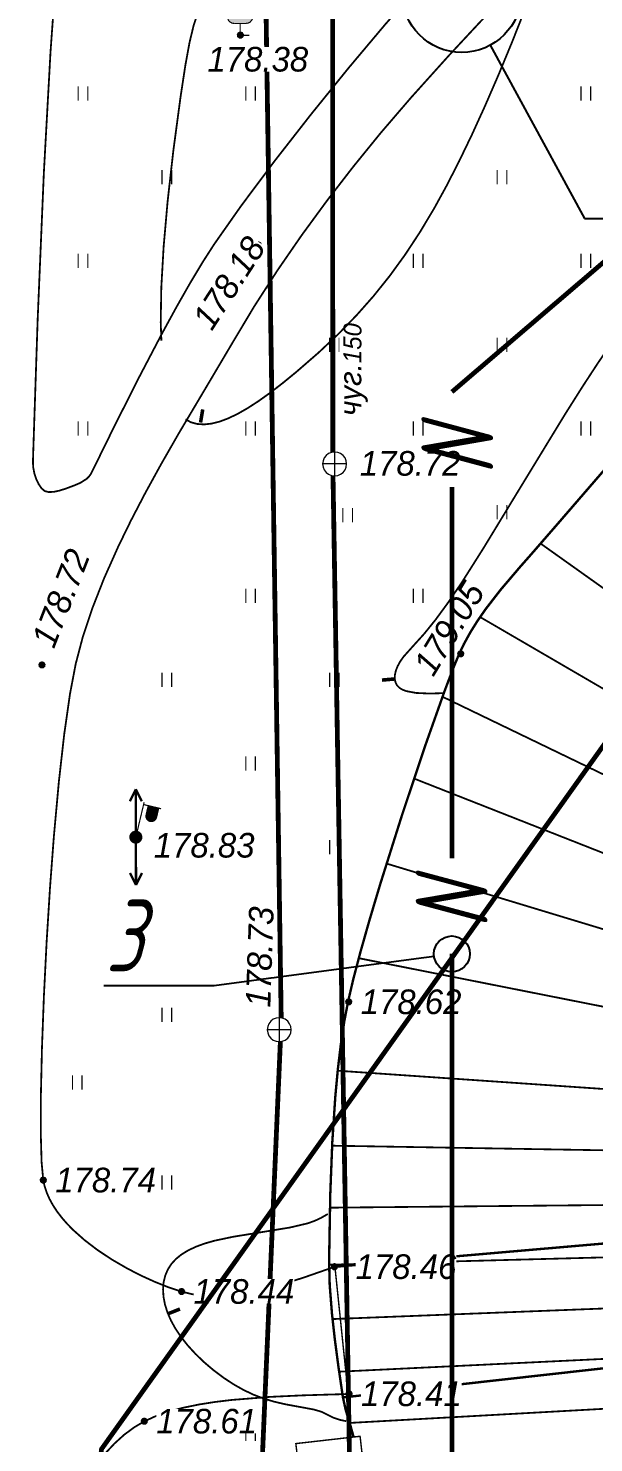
# Model space of a CAD drawing. Header units: millimetres. Extents: x 6735 to 13224, y -12144 to -9633.
# Drawn here: x 10980.3 to 11003.9, y -9793.6 to -9734.5 of the extents above; entities that cross this region are included whole.
import ezdxf
from ezdxf import colors
from ezdxf.entities.mleader import LeaderData, LeaderLine
from ezdxf.enums import TextEntityAlignment as Align
from ezdxf.math import Vec2, Vec3

# ---------------------------------------------------------------- set-up
doc = ezdxf.new("R2010")
doc.units = ezdxf.units.MM
doc.set_wipeout_variables(frame=1)
for name, pattern in [('Cплошная', [0]), ('Cплошная_0.50', [0]), ('Штриховая 1.5-1.5_0.50', [1.5, 0.75, -0.75]), ('Штриховая 2_0.50', [2, 1, -1])]:
    doc.linetypes.add(name, pattern=pattern)
for name, color, linetype, lineweight in [('КаБель силовой (Вновь)', 1, 'Continuous', 60), ('Линия выноска', 137, 'Continuous', 25), ('Строительный', 251, 'Continuous', 13), ('Строительный @ 1', 251, 'Continuous', 13)]:
    doc.layers.add(name, color=color, linetype=linetype, lineweight=lineweight)
doc.styles.add('Simplex', font='simplex.shx', dxfattribs={"width": 0.7, "oblique": 15})
doc.styles.get("Standard").update_dxf_attribs({"font": 'arial.ttf'})
doc.styles.add('БСАМ курсив малоконтрасный (Бм-431)', font='')
doc.styles.get('БСАМ курсив малоконтрасный (Бм-431)').set_extended_font_data('Bm431', italic=True)
doc.linetypes.add('Водопр', pattern='A,5,-1,["В",БСАМ курсив малоконтрасный (Бм-431),S=2,R=0,X=-1.2,Y=-1],-1,10,-2,10,-2,5', length=36)
doc.linetypes.add('Канализ', pattern='A,5,-1,["К",БСАМ курсив малоконтрасный (Бм-431),S=2,R=0,X=-1,Y=-1],-1,10,-2,10,-2,5', length=36)
doc.linetypes.add('КОНТУР', pattern='A,0,-0.5,[133,ltypeshp.shx,S=0.05,R=0,X=-0.5,Y=0],-0.5', length=1)

# ---------------------------------------------------------------- blocks, each defined once
blk = doc.blocks.new('2011 - 401 трава')
at = {"color": 7, "linetype": 'Continuous', "lineweight": 0, "const_width": 0.1, "flags": 128}
for points in [[(0, 0), (0, 1.2)], [(0.8, 0), (0.8, 1.2)]]:
    blk.add_lwpolyline(points, dxfattribs=at)
blk = doc.blocks.new('4031 - 114.4 ЛЭП низкого напряжения_MIRROR')
at = {"color": 7, "linetype": 'Continuous', "lineweight": 0, "const_width": 0.2, "flags": 128}
for points in [[(-4, 0), (-3, 0.5)], [(-3, -0.5), (-4, 0)], [(-0.5, 0), (-4, 0)]]:
    blk.add_lwpolyline(points, dxfattribs=at)
blk = doc.blocks.new('4031 - 114.4 ЛЭП низкого напряжения')
at = {"color": 7, "linetype": 'Continuous', "lineweight": 0, "const_width": 0.2, "flags": 128}
for points in [[(0.5, 0), (4, 0)], [(4, 0), (3, 0.5)], [(3, -0.5), (4, 0)]]:
    blk.add_lwpolyline(points, dxfattribs=at)
blk = doc.blocks.new('104 - 388.1 дер лист')
at = {"true_color": 0xffffff}
h = blk.add_hatch(color=7, dxfattribs=at)
h.dxf.hatch_style = 1
h.paths.add_polyline_path([(0.99, 1.79), (0.88, 1.94), (0.73, 2.05), (0.84, 2.16), (0.9, 2.32), (0.9, 2.5), (0.83, 2.65), (0.71, 2.77), (0.55, 2.83), (0.52, 2.88), (0.49, 3.07), (0.4, 3.23), (0.26, 3.35), (0.08, 3.41), (-0.11, 3.41), (-0.28, 3.34), (-0.42, 3.21), (-0.5, 3.04), (-0.52, 2.85), (-0.55, 2.83), (-0.71, 2.77), (-0.83, 2.65), (-0.9, 2.5), (-0.9, 2.32), (-0.84, 2.16), (-0.73, 2.05), (-0.88, 1.94), (-0.99, 1.79), (-1.05, 1.62), (-1.04, 1.43), (-0.97, 1.26), (-0.84, 1.12), (-0.68, 1.03), (-0.5, 1), (-0.45, 1), (0.45, 1), (0.5, 1), (0.68, 1.03), (0.84, 1.12), (0.97, 1.26), (1.04, 1.43), (1.05, 1.62)])
at = {"color": 7, "linetype": 'Continuous', "lineweight": 0, "const_width": 0.1, "flags": 128}
for points in [[(-0.72, 2.04), (-0.84, 2.16), (-0.9, 2.32), (-0.9, 2.5), (-0.83, 2.65), (-0.71, 2.77), (-0.55, 2.83)], [(-0.52, 2.85), (-0.55, 2.83)], [(-0.52, 2.85), (-0.5, 3.04), (-0.42, 3.21), (-0.28, 3.34), (-0.11, 3.41), (0.08, 3.41), (0.26, 3.35), (0.4, 3.23), (0.49, 3.07), (0.52, 2.88)], [(0.52, 2.88), (0.55, 2.83)], [(0.55, 2.83), (0.71, 2.77), (0.83, 2.65), (0.9, 2.5), (0.9, 2.32), (0.84, 2.16), (0.72, 2.04)], [(-0.5, 1), (-0.68, 1.03), (-0.84, 1.12), (-0.97, 1.26), (-1.04, 1.43), (-1.05, 1.62), (-0.99, 1.79), (-0.88, 1.94), (-0.73, 2.05)], [(0.73, 2.05), (0.88, 1.94), (0.99, 1.79), (1.05, 1.62), (1.04, 1.43), (0.97, 1.26), (0.84, 1.12), (0.68, 1.03), (0.5, 1)], [(-0.5, 1), (-0.45, 1)], [(-0.45, 1), (0.45, 1)], [(0, 0), (0, 1)], [(0.75, 0), (0, 0)], [(0.45, 1), (0.5, 1)]]:
    blk.add_lwpolyline(points, dxfattribs=at)
blk = doc.blocks.new('33 - 110.1.1 фонарь на жб столб')
at = {"true_color": 0xffffff}
for points in [[(1.3, 2.8), (0.4, 2.8), (0.4, 2), (0.46028, 1.775), (0.625, 1.6103), (0.85, 1.55), (1.075, 1.6103), (1.2397, 1.775), (1.3, 2)], [(0, 0.5), (-0.25, 0.43302), (-0.43302, 0.25002), (-0.5, 0.00002), (-0.43302, -0.24998), (-0.25, -0.433), (-0.00002, -0.5), (0.24998, -0.433), (0.433, -0.25), (0.5, 0), (0.433, 0.25), (0.25, 0.43302)]]:
    blk.add_hatch(color=7, dxfattribs=at).paths.add_polyline_path(points)
at = {"color": 7, "linetype": 'Continuous', "lineweight": 0, "const_width": 0.1, "flags": 128}
for points in [[(0, 0.5), (0, 3)], [(0, 2.8), (1.5, 2.8)], [(0.4, 2.8), (0.4, 2)], [(1.3, 2.8), (1.3, 2)], [(1.3, 2), (1.265746, 1.827792), (1.168198, 1.681802), (1.022208, 1.584254), (0.85, 1.55), (0.677792, 1.584254), (0.531802, 1.681802), (0.434254, 1.827792), (0.4, 2)]]:
    blk.add_lwpolyline(points, dxfattribs=at)
at = {"color": 7, "linetype": 'Continuous', "lineweight": 0, "true_color": 0xffffff, "const_width": 0.02, "flags": 128}
for points in [[(1.3, 2.8), (0.4, 2.8), (0.4, 2), (0.460289, 1.775), (0.625, 1.610289), (0.85, 1.55), (1.075, 1.610289), (1.239711, 1.775), (1.3, 2), (1.3, 2.8)], [(0, 0.5), (-0.25, 0.433013), (-0.433013, 0.25), (-0.5, 0), (-0.433013, -0.25), (-0.25, -0.433013), (0, -0.5), (0.25, -0.433013), (0.433013, -0.25), (0.5, 0), (0.433013, 0.25), (0.25, 0.433013), (0, 0.5)]]:
    blk.add_lwpolyline(points, close=True, dxfattribs=at)
at = {"color": 7, "linetype": 'Continuous', "lineweight": 0, "const_width": 0.1, "flags": 128}
for points in [[(0, 0.5), (0.191342, 0.46194), (0.353553, 0.353553), (0.46194, 0.191342), (0.5, 0), (0.46194, -0.191342), (0.353553, -0.353553), (0.191342, -0.46194), (0, -0.5), (-0.191342, -0.46194), (-0.353553, -0.353553), (-0.46194, -0.191342), (-0.5, 0), (-0.46194, 0.191342), (-0.353553, 0.353553), (-0.191342, 0.46194), (0, 0.5)], [(0.086189, -0.05071), (0.096802, 0.025087), (0.05071, 0.086189), (-0.025087, 0.096802), (-0.086189, 0.05071), (-0.096802, -0.025087), (-0.05071, -0.086189), (0.025087, -0.096802), (0.086189, -0.05071)]]:
    blk.add_lwpolyline(points, close=True, dxfattribs=at)
blk = doc.blocks.new('118 - 330 отм высот')
blk.add_hatch(color=7).paths.add_polyline_path([(0.098, 0.12), (0.002, 0.155), (-0.095, 0.121), (-0.146, 0.032), (-0.129, -0.069), (-0.05, -0.135), (0.052, -0.136), (0.131, -0.07), (0.149, 0.031)])
at = {"color": 7, "linetype": 'Continuous', "lineweight": 0, "const_width": 0.01, "flags": 128}
blk.add_lwpolyline([(0.098, 0.12), (0.002, 0.155), (-0.095, 0.121), (-0.146, 0.032), (-0.129, -0.069), (-0.05, -0.135), (0.052, -0.136), (0.131, -0.07), (0.149, 0.031), (0.098, 0.12)], close=True, dxfattribs=at)
blk = doc.blocks.new('Люк Канализация')
at = {"color": 0, "linetype": 'Continuous', "lineweight": -2}
blk.add_wipeout([(0.498, -0.001), (0.48, 0.128), (0.431, 0.249), (0.351, 0.352), (0.248, 0.432), (0.127, 0.482), (-0.002, 0.499), (-0.132, 0.482), (-0.252, 0.432), (-0.356, 0.352), (-0.435, 0.249), (-0.485, 0.128), (-0.502, -0.001), (-0.485, -0.131), (-0.435, -0.251), (-0.356, -0.355), (-0.252, -0.434), (-0.132, -0.484), (-0.002, -0.501), (0.127, -0.484), (0.248, -0.434), (0.351, -0.355), (0.431, -0.251), (0.48, -0.131)], dxfattribs=at)
for p, q in [((-0.002, 0.499), (-0.002, -0.501)), ((0.498, -0.001), (-0.502, -0.001))]:
    blk.add_line(p, q, dxfattribs=at)
at = {"color": 0, "linetype": 'Continuous', "lineweight": -2, "flags": 128}
blk.add_lwpolyline([(0.498, -0.001), (0.48, 0.128), (0.431, 0.249), (0.351, 0.352), (0.248, 0.432), (0.127, 0.482), (-0.002, 0.499), (-0.132, 0.482), (-0.252, 0.432), (-0.356, 0.352), (-0.435, 0.249), (-0.485, 0.128), (-0.502, -0.001), (-0.485, -0.131), (-0.435, -0.251), (-0.356, -0.355), (-0.252, -0.434), (-0.132, -0.484), (-0.002, -0.501), (0.127, -0.484), (0.248, -0.434), (0.351, -0.355), (0.431, -0.251), (0.48, -0.131)], close=True, dxfattribs=at)
blk = doc.blocks.new('_DotBlank')
at = {"color": 0, "linetype": 'ByBlock', "lineweight": -2}
blk.add_line((-0.5, 0), (-1, 0), dxfattribs=at)
blk.add_circle((0, 0), 0.5, dxfattribs=at)

msp = doc.modelspace()

# ---------------------------------------------------------------- linework, layer by layer
at = {"layer": 'КаБель силовой (Вновь)'}
msp.add_line((11012.18151, -9737.56555), (10997.98442, -9749.73268), dxfattribs=at)
at = {"layer": 'Строительный', "linetype": 'Канализ', "const_width": 0.2, "flags": 128}
for points in [[(10990.56732, -9863.77001), (10990.39039, -9854.46195), (10990.53151, -9820.35648), (10989.39686, -9809.77575), (10990.85754, -9776.04321), (10990.18316, -9731.20146), (10990.75974, -9703.13613)], [(10993.50868, -9863.78536), (10993.46715, -9840.33891), (10993.97918, -9808.24951), (10993.78708, -9798.97768), (10993.01342, -9752.90366), (10992.98442, -9703.6535)]]:
    msp.add_lwpolyline(points, dxfattribs=at)
at = {"layer": 'Строительный', "color": 7, "linetype": 'Штриховая 1.5-1.5_0.50', "lineweight": 0, "ltscale": 2, "const_width": 0.075, "flags": 128}
msp.add_lwpolyline([(11010.81848, -9721.28195), (11010.93225, -9721.32526), (11010.99161, -9721.38502), (11010.99683, -9721.46149), (11010.94794, -9721.55512), (11010.84505, -9721.66615), (11010.68718, -9721.79579), (11010.19838, -9722.1173), (11009.47001, -9722.52999), (11008.2802, -9723.15922), (11007.37468, -9723.63503), (11006.44076, -9724.14289), (11005.70576, -9724.57038), (11005.11418, -9724.94984), (11004.65657, -9725.28777), (11003.52797, -9726.22852), (11002.25942, -9727.32982), (11000.7504, -9728.68988), (10999.32028, -9730.03223), (10997.80796, -9731.5245), (10996.53091, -9732.87275), (10995.19484, -9734.38992), (10993.67786, -9736.19441), (10992.10198, -9738.14118), (10990.59761, -9740.06933), (10989.18035, -9741.9674), (10988.05681, -9743.5688), (10987.58455, -9744.30308), (10987.0597, -9745.17734), (10986.48344, -9746.18961), (10985.85755, -9747.33676), (10984.90117, -9749.1635), (10983.85773, -9751.23573), (10983.20262, -9752.5691), (10982.90769, -9753.16497), (10982.8277, -9753.27548), (10982.72075, -9753.37773), (10982.47229, -9753.5355), (10982.20578, -9753.64994), (10982.11374, -9753.68488), (10981.83334, -9753.78827), (10981.57711, -9753.86722), (10981.36208, -9753.91318), (10981.13698, -9753.92441), (10980.97793, -9753.87952), (10980.84691, -9753.76703), (10980.72273, -9753.58748), (10980.62175, -9753.37238), (10980.54416, -9753.13081), (10980.49709, -9752.88213), (10980.4869, -9752.65471), (10980.49898, -9752.26407), (10980.68464, -9746.70326), (10980.94267, -9740.58673), (10981.22128, -9735.52958), (10981.42573, -9732.68142), (10981.63543, -9730.44456), (10981.74191, -9729.55911), (10981.84937, -9728.8299), (10981.95771, -9728.25753), (10982.06686, -9727.84238), (10982.19872, -9727.48649), (10982.36187, -9727.13266), (10982.55612, -9726.78133), (10982.78116, -9726.43304), (10983.03674, -9726.08821), (10983.32231, -9725.74762), (10983.6373, -9725.41193), (10983.98096, -9725.08194), (10984.65491, -9724.51591), (10985.40884, -9723.97583), (10986.23417, -9723.46788), (10987.1182, -9722.99991), (10987.96209, -9722.61514), (10988.82615, -9722.27765), (10989.69276, -9721.99432), (10990.54121, -9721.77196), (10990.96456, -9721.69032), (10991.50113, -9721.61273), (10992.90758, -9721.47055), (10994.7428, -9721.34729), (10996.96615, -9721.24572), (10999.03241, -9721.18076), (11001.24894, -9721.13452), (11003.52691, -9721.1089), (11005.7282, -9721.10549), (11007.62324, -9721.12331), (11009.16759, -9721.16051), (11010.25283, -9721.2144), (11010.81848, -9721.28195)], close=True, dxfattribs=at)
for points in [[(11136.09231, -9722.20053), (11026.06734, -9721.99728), (11019.29344, -9721.86967), (11016.92406, -9721.85825), (11015.65705, -9721.89336), (11015.29893, -9721.94118), (11014.93387, -9722.02755), (11014.55937, -9722.15304), (11014.17114, -9722.31908), (11013.53056, -9722.66108), (11012.77744, -9723.14163), (11012.26863, -9723.49099), (11011.43783, -9724.05278), (11011.2495, -9724.17383), (11009.43064, -9725.35798), (11007.96587, -9726.35037), (11006.66494, -9727.2746), (11005.20956, -9728.38169), (11004.59187, -9728.8881), (11004.04864, -9729.3622), (11002.79263, -9730.55136), (11001.21559, -9732.13237), (10999.54569, -9733.87104), (10997.86578, -9735.67641), (10996.28222, -9737.43758), (10995.0064, -9738.9234), (10993.86252, -9740.33215), (10992.78492, -9741.72601), (10991.7109, -9743.19287), (10990.70837, -9744.6473), (10989.72701, -9746.17), (10988.82322, -9747.68187), (10987.76278, -9749.4744), (10986.57607, -9751.4742), (10985.82374, -9752.78724), (10985.16566, -9753.9873), (10984.57841, -9755.11711), (10984.05623, -9756.18804), (10983.45788, -9757.53011), (10982.96267, -9758.79241), (10982.56841, -9759.98052), (10982.2743, -9761.09695), (10982.03144, -9762.37441), (10981.79565, -9764.02259), (10981.5704, -9766.01768), (10981.36099, -9768.31296), (10981.19916, -9770.4633), (10981.05872, -9772.71444), (10980.94504, -9774.98072), (10980.86387, -9777.14842), (10980.81983, -9779.08263), (10980.81443, -9780.69877), (10980.84789, -9781.91349), (10980.9188, -9782.67728), (10980.97625, -9782.93473), (10981.06205, -9783.19335), (10981.17612, -9783.45289), (10981.31831, -9783.71303), (10981.4885, -9783.9735), (10981.68637, -9784.2338), (10981.91156, -9784.49344), (10982.16357, -9784.75186), (10982.639, -9785.17603), (10983.18202, -9785.59107), (10983.78641, -9785.99217), (10984.4408, -9786.37174), (10985.01205, -9786.66452), (10985.59184, -9786.92823), (10986.16148, -9787.15431), (10986.69364, -9787.33186), (10987.15001, -9787.44063), (10987.63299, -9787.50316), (10988.14477, -9787.51975), (10988.68872, -9787.49051), (10989.17521, -9787.43014), (10989.69194, -9787.33656), (10990.24444, -9787.2088), (10990.84391, -9787.04428), (10991.7835, -9786.74726), (10993.07915, -9786.29563)], [(10993.68916, -9791.6075), (10991.76616, -9791.66487), (10990.39535, -9791.72856), (10988.77059, -9791.85869), (10988.07097, -9791.94423), (10987.43387, -9792.04484), (10986.75127, -9792.18504), (10986.14334, -9792.34887), (10985.60607, -9792.53743), (10985.13705, -9792.75158), (10984.70928, -9793.00527), (10984.29592, -9793.31263), (10983.8951, -9793.67504), (10983.50417, -9794.09488), (10983.18014, -9794.49566), (10982.85803, -9794.94314), (10982.53435, -9795.44207), (10982.20253, -9796.00257), (10981.71177, -9796.91002), (10981.06651, -9798.19245)]]:
    msp.add_lwpolyline(points, dxfattribs=at)
at = {"layer": 'Строительный', "color": 7, "linetype": 'КОНТУР', "lineweight": 0, "ltscale": 2, "const_width": 0.1, "flags": 128}
msp.add_lwpolyline([(11009.37662, -9747.3809), (11006.89338, -9750.14391), (11004.263, -9753.09843), (11002.34288, -9755.32011), (11001.27959, -9756.54411), (11000.84187, -9757.03979), (11000.02322, -9758.00132), (10999.39943, -9758.80737), (10999.05375, -9759.30562), (10998.75208, -9759.7891), (10998.49039, -9760.26432), (10998.26664, -9760.735), (10998.00991, -9761.36227), (10997.67656, -9762.2436), (10996.84053, -9764.60599), (10995.87869, -9767.49137), (10994.98509, -9770.32688), (10994.53873, -9771.82163), (10994.16349, -9773.14637), (10993.86663, -9774.27538), (10993.65179, -9775.19477), (10993.49035, -9776.04354), (10993.34708, -9776.99077), (10993.22211, -9778.03538), (10993.11562, -9779.17612), (10992.98954, -9781.08808), (10992.90618, -9783.2206), (10992.86159, -9785.70526), (10992.85688, -9786.10009), (10992.8819, -9787.06842), (10992.97885, -9788.28425), (10993.09378, -9789.31528), (10993.24568, -9790.46631), (10993.38781, -9791.43835), (10993.43435, -9791.7535), (10993.55239, -9792.28754), (10993.67113, -9792.67379), (10993.71536, -9792.81328), (10993.8623, -9793.34273), (10993.87904, -9793.40594)], dxfattribs=at)
at = {"layer": 'Строительный', "color": 34, "linetype": 'Continuous', "lineweight": 0, "true_color": 0xa55200, "const_width": 0.15, "flags": 128}
for points in [[(10987.48681, -9751.01822), (10987.57901, -9750.4689)], [(10995.59943, -9761.73241), (10995.06395, -9761.77905)], [(10986.12679, -9788.25599), (10986.62692, -9788.05908)]]:
    msp.add_lwpolyline(points, dxfattribs=at)
at = {"layer": 'Строительный', "color": 7, "linetype": 'Cплошная', "lineweight": 0, "const_width": 0.075, "flags": 128}
for points in [[(11018.92492, -9768.34428), (11001.69213, -9756.07711)], [(11017.92508, -9770.07566), (10999.16167, -9759.14473)], [(11017.06957, -9771.88292), (10997.59173, -9762.47505)], [(11016.34966, -9773.74838), (10996.40441, -9765.89452)], [(11015.77252, -9775.66275), (10995.25674, -9769.44626)], [(11015.36356, -9777.6197), (10994.09472, -9773.39944)], [(11015.18617, -9779.61026), (10993.21523, -9778.10087)], [(11015.18342, -9781.61006), (10992.98217, -9781.23297)], [(11015.25086, -9783.60887), (10992.89114, -9783.82382)], [(11015.3575, -9785.606), (10992.85606, -9786.20702)], [(11015.48973, -9787.60162), (10992.99858, -9788.47803)], [(11015.64001, -9789.59596), (10993.27547, -9790.67609)], [(11015.80351, -9791.58926), (10993.71663, -9792.81734)]]:
    msp.add_lwpolyline(points, dxfattribs=at)
at = {"layer": 'Строительный', "color": 7, "linetype": 'Штриховая 2_0.50', "lineweight": 0, "ltscale": 2, "const_width": 0.1, "flags": 128}
for points in [[(10993.07915, -9786.29563), (11029.74209, -9783.12001)], [(10993.43435, -9791.7535), (11030.26333, -9787.62923)]]:
    msp.add_lwpolyline(points, dxfattribs=at)
at = {"layer": 'Строительный', "color": 7, "linetype": 'Cплошная_0.50', "lineweight": 0, "const_width": 0.06, "flags": 128}
msp.add_lwpolyline([(10993.64755, -9791.57379), (10993.10438, -9786.33411)], dxfattribs=at)
msp.add_lwpolyline([(10991.46751, -9793.68082), (10991.7783, -9796.40751), (10994.46083, -9796.10175), (10994.15003, -9793.37506), (10991.46751, -9793.68082)], close=True, dxfattribs=at)

# ---------------------------------------------------------------- block references
at = {"layer": 'Строительный', "color": 7}
for name, p, xscale, yscale, rotation in [('104 - 388.1 дер лист', (10989.14381, -9734.84406), 0.4999999999998404, 0.4999999999998404, 0.2373618117152753), ('4031 - 114.4 ЛЭП низкого напряжения_MIRROR', (10984.78501, -9768.34136), 0.5000000000000632, 0.5000000000000632, 269.982056000006), ('33 - 110.1.1 фонарь на жб столб', (10984.78501, -9768.34136), 0.4999999999998408, 0.4999999999998408, 346.6283499999836), ('4031 - 114.4 ЛЭП низкого напряжения', (10984.78501, -9768.34136), 0.5000000000000291, 0.5000000000000291, 270.2324009999917)]:
    msp.add_blockref(name, p, dxfattribs=dict(at, xscale=xscale, yscale=yscale, rotation=rotation))
for p in [(10989.14921, -9734.83566, 178.384), (10989.90389, -9743.60767, 178.182), (10998.3528, -9760.68602, 179.048), (10980.86219, -9761.15352, 178.722), (10993.67477, -9775.22879, 178.616), (10980.9188, -9782.67728, 178.743), (10993.07915, -9786.29563, 178.458), (10986.69364, -9787.33186, 178.444), (10993.68916, -9791.6075, 178.407), (10985.13705, -9792.75158, 178.608)]:
    msp.add_blockref('118 - 330 отм высот', p, dxfattribs=at)
at = {"layer": 'Строительный', "color": 7, "xscale": 0.5, "yscale": 0.5}
for p in [(10982.37739, -9737.56555), (10989.37739, -9737.56555), (11003.37739, -9737.56555), (10985.87739, -9741.06555), (10999.87739, -9741.06555), (10982.37739, -9744.56555), (10996.37739, -9744.56555), (11003.37739, -9744.56555), (10992.87739, -9748.06555), (10999.87739, -9748.06555), (10982.37739, -9751.56555), (10989.37739, -9751.56555), (10996.37739, -9751.56555), (11003.37739, -9751.56555), (10993.43088, -9755.18941), (10999.87739, -9755.06555), (10989.37739, -9758.56555), (10996.37739, -9758.56555), (10985.87739, -9762.06555), (10992.87739, -9762.06555), (10989.37739, -9765.56555), (10985.87739, -9769.06555), (10992.87739, -9769.06555), (10985.87739, -9776.06555), (10982.14002, -9778.8991), (10985.87739, -9783.06555), (10989.37739, -9793.56555)]:
    msp.add_blockref('2011 - 401 трава', p, dxfattribs=at)

# ---------------------------------------------------------------- texts
at = {"layer": 'КаБель силовой (Вновь)', "style": 'Simplex', "oblique": 15, "width": 0.7}
msp.add_text('N', height=3, rotation=90, dxfattribs=at).set_placement((10997.98442, -9771.22212), align=Align.MIDDLE_CENTER)

# ---------------------------------------------------------------- leaders
at = {"layer": 'Линия выноска'}
ml = msp.add_multileader_mtext('Standard', dxfattribs=at)
ml.set_content('4', color=2, style='Simplex')
ml.set_leader_properties()
ml.set_arrow_properties(name='DOTBLANK')
ml.build(insert=Vec2(0, 0))
ml.multileader.update_dxf_attribs({"text_left_attachment_type": 6, "text_right_attachment_type": 6, "dogleg_length": 1, "arrow_head_size": 5})
ctx = ml.context
ctx.base_point, ctx.char_height, ctx.arrow_head_size, ctx.plane_origin = Vec3(11004.51744, -9742.49587), 3, 5, Vec3(11016.95065, -9723.03054)
ctx.left_attachment, ctx.right_attachment = 6, 6
notes = []
notes.append((ctx, [(1, (1, 1, 0), (11003.51744, -9742.49587), (1, 0), 1, [(0, [(10998.39817, -9733.05397)], 0, [])])]))
ctx.mtext.insert, ctx.mtext.flow_direction = Vec3(11006.51744, -9738.89587), 5
for ctx, leaders in notes:
    for number, flags, end, landing, length, lines in leaders:
        leader = LeaderData()
        leader.index, (leader.has_last_leader_line, leader.has_dogleg_vector, leader.attachment_direction) = number, flags
        leader.last_leader_point, leader.dogleg_vector, leader.dogleg_length = Vec3(end), Vec3(landing), length
        for number, points, colour, breaks in lines:
            line = LeaderLine()
            line.index, line.vertices, line.color, line.breaks = number, Vec3.list(points), colors.encode_raw_color(colour), breaks
            leader.lines.append(line)
        ctx.leaders.append(leader)

# ---------------------------------------------------------------- next in the draw order: block references
at = {"layer": 'Строительный @ 1', "linetype": 'Канализ'}
for p in [(10993.08938, -9752.74856), (10990.77575, -9776.38586)]:
    msp.add_blockref('Люк Канализация', p, dxfattribs=at)

# ---------------------------------------------------------------- next in the draw order: texts
at = {"layer": 'Строительный', "color": 7, "char_height": 1.028706, "attachment_point": 4, "bg_fill": 3, "box_fill_scale": 1, "bg_fill_color": 256}
for s, insert, bg_fill_transparency in [('{\\fD431|c1|b0|i1;\\l\\C0;178.38}', (10987.77535, -9735.84552), 4264587), ('{\\fD431|c1|b0|i1;\\l\\C0;178.72}', (10994.13799, -9752.73124), 4263422), ('{\\fD431|c1|b0|i1;\\l\\C0;178.83}', (10985.53429, -9768.68775), 4263757), ('{\\fD431|c1|b0|i1;\\l\\C0;178.62}', (10994.17477, -9775.22879), 4264082), ('{\\fD431|c1|b0|i1;\\l\\C0;178.74}', (10981.4188, -9782.67728), 4263252), ('{\\fD431|c1|b0|i1;\\l\\C0;178.46}', (10993.96349, -9786.29489), 4263432), ('{\\fD431|c1|b0|i1;\\l\\C0;178.44}', (10987.19364, -9787.33186), 4264107), ('{\\fD431|c1|b0|i1;\\l\\C0;178.41}', (10994.18916, -9791.6075), 4264562), ('{\\fD431|c1|b0|i1;\\l\\C0;178.61}', (10985.63705, -9792.75158), 4263372)]:
    msp.add_mtext(s, dxfattribs=dict(at, insert=insert, bg_fill_transparency=bg_fill_transparency))
at = {"layer": 'Строительный', "color": 7, "bg_fill": 3, "box_fill_scale": 1, "bg_fill_color": 256}
for s, insert, char_height, attachment_point, rotation, bg_fill_transparency in [('{\\fD431|c1|b0|i1;\\l\\C0;178.18}', (10987.52988, -9746.94945), 1.028706, 4, 57.0056603, 4263412), ('{\\fBm431|b0|i1|c204|p18;\\C0;чуг.\\H0.81292x;15\\fBm431|b0|i1|c0|p18;0}', (10994.47291, -9750.74629), 0.922597, 7, 89.7786965, 0), ('{\\fD431|c1|b0|i1;\\l\\C0;178.72}', (10980.8918, -9760.31542), 1.028706, 4, 68.7008139, 4263242), ('{\\fD431|c1|b0|i1;\\l\\C0;179.05}', (10996.77358, -9761.41466), 1.028706, 4, 58.6351008, 4263417), ('{\\fD431|c1|b0|i1;\\l\\C0;178.73}', (10989.89395, -9775.44978), 1.028706, 4, 88.0293233, 4264447)]:
    msp.add_mtext(s, dxfattribs=dict(at, insert=insert, char_height=char_height, attachment_point=attachment_point, rotation=rotation, bg_fill_transparency=bg_fill_transparency))

# ---------------------------------------------------------------- next in the draw order: linework, layer by layer
at = {"layer": 'КаБель силовой (Вновь)'}
for p, q in [((10997.98442, -9753.72212), (10997.98442, -9769.22212)), ((10997.98442, -9773.22212), (10997.98442, -9804.22212))]:
    msp.add_line(p, q, dxfattribs=at)
at = {"layer": 'Строительный', "color": 34, "linetype": 'Cплошная_0.50', "lineweight": 0, "true_color": 0xa55200, "const_width": 0.075, "flags": 128}
for points, elevation in [([(11016.95617, -9721.60238), (11016.80558, -9721.74795), (11016.10971, -9722.354), (11015.3243, -9723.03332), (11014.75034, -9723.57518), (11014.27019, -9724.09055), (11013.88394, -9724.58223), (11013.63302, -9724.9699), (11013.41203, -9725.38254), (11013.21517, -9725.8309), (11013.03585, -9726.32996), (11012.87379, -9726.87424), (11012.71202, -9727.51445), (11012.30979, -9729.41316), (11012.20699, -9729.92456), (11011.27967, -9734.40995), (11010.90816, -9736.05763), (11010.57276, -9737.42406), (11010.33186, -9738.31266), (11010.09654, -9739.09329), (11009.85846, -9739.79366), (11009.61086, -9740.43347), (11009.34655, -9741.03109), (11009.0594, -9741.60007), (11008.74222, -9742.15468), (11008.38649, -9742.70982), (11007.81442, -9743.50937), (11006.92673, -9744.65888), (11006.06161, -9745.77336), (11005.37541, -9746.6887), (11004.71869, -9747.60418), (11004.08575, -9748.52943), (11003.44213, -9749.51415), (11002.70991, -9750.67422), (11000.74728, -9753.89242), (10999.32654, -9756.23024), (10998.41827, -9757.66851), (10997.84443, -9758.51771), (10997.31229, -9759.24499), (10996.82299, -9759.8507), (10996.30726, -9760.42041), (10995.95883, -9760.81169), (10995.82288, -9761.00599), (10995.71617, -9761.20169), (10995.6422, -9761.39239), (10995.6031, -9761.57256), (10995.59979, -9761.73642), (10995.63195, -9761.8818), (10995.69898, -9762.0061), (10995.79997, -9762.10765), (10995.92167, -9762.18087), (10996.07649, -9762.23995), (10996.48975, -9762.31713), (10997.04663, -9762.3423), (10997.64472, -9762.3249)], 179), ([(10985.85196, -9747.59954), (10985.82363, -9746.83253), (10985.84871, -9745.36544), (10985.94514, -9743.67295), (10986.11235, -9741.77067), (10986.34906, -9739.67374), (10986.65143, -9737.41664), (10986.85508, -9736.07794), (10987.02908, -9735.12924), (10987.20417, -9734.40356), (10987.39657, -9733.8368), (10987.6239, -9733.3782), (10987.75615, -9733.17829), (10987.90465, -9732.99182), (10988.26308, -9732.64287), (10988.75281, -9732.27886), (10989.28766, -9731.93914), (10989.91809, -9731.57761), (10990.63192, -9731.20127), (10991.41326, -9730.8185), (10992.2446, -9730.43792), (10993.10539, -9730.06896), (10993.97525, -9729.72036), (10994.83538, -9729.39963), (10995.65143, -9729.11836), (10996.46526, -9728.86039), (10997.26601, -9728.62916), (10998.04084, -9728.42839), (10998.77804, -9728.26121), (10999.46154, -9728.13134), (11000.07774, -9728.04138), (11000.61417, -9727.99313), (11001.00062, -9727.9851), (11001.33943, -9728.00595), (11001.56489, -9728.04437)], 178.5), ([(11001.91853, -9731.37566), (11001.61454, -9732.23314), (11001.06995, -9733.67437), (11000.50478, -9735.10452), (10999.93723, -9736.47759), (10999.3738, -9737.77803), (10998.82311, -9738.98661), (10998.28437, -9740.10566), (10997.75985, -9741.13049), (10997.25099, -9742.05828), (10996.65357, -9743.05856), (10996.03509, -9743.99927), (10995.39096, -9744.88738), (10994.71494, -9745.73154), (10994.00462, -9746.53568), (10993.24398, -9747.31876), (10992.41853, -9748.09591), (10991.49829, -9748.8954), (10990.91257, -9749.37511), (10990.38713, -9749.78077), (10989.90322, -9750.12682), (10989.45498, -9750.41733), (10989.03524, -9750.65661), (10988.64508, -9750.84366), (10988.28285, -9750.97925), (10987.94762, -9751.06372), (10987.63527, -9751.09735), (10987.34931, -9751.07892), (10987.08939, -9751.00839), (10986.85525, -9750.88572)], 178.5), ([(10993.56552, -9792.74373), (10993.29176, -9792.68563), (10993.02932, -9792.59663), (10992.77099, -9792.46748), (10992.52261, -9792.34565), (10992.20741, -9792.2552), (10991.66744, -9792.15483), (10991.04872, -9792.04203), (10990.56381, -9791.92978), (10990.11444, -9791.79539), (10989.69887, -9791.63707), (10989.28548, -9791.44103), (10988.86558, -9791.20326), (10988.44619, -9790.9277), (10988.03581, -9790.61993), (10987.64243, -9790.28577), (10987.27661, -9789.93404), (10986.94736, -9789.57341), (10986.66261, -9789.21255), (10986.43816, -9788.87639), (10986.25235, -9788.53918), (10986.1066, -9788.20346), (10986.00221, -9787.87225), (10985.94012, -9787.54822), (10985.92122, -9787.23544), (10985.94573, -9786.93754), (10986.01335, -9786.65823), (10986.12059, -9786.40635), (10986.26833, -9786.17702), (10986.45757, -9785.96874), (10986.68948, -9785.78019), (10986.96554, -9785.61019), (10987.28738, -9785.45776), (10987.6569, -9785.32199), (10988.07633, -9785.20206), (10988.84981, -9785.03855), (10990.00884, -9784.85117), (10991.2168, -9784.6532), (10991.94946, -9784.48176), (10992.2442, -9784.37868), (10992.51697, -9784.25223), (10992.79301, -9784.09258), (10992.80249, -9784.08635)], 178.5)]:
    msp.add_lwpolyline(points, dxfattribs=dict(at, elevation=elevation))
at = {"layer": 'Строительный', "linetype": 'Водопр', "const_width": 0.2, "flags": 128}
msp.add_lwpolyline([(10976.40883, -9859.34325), (10983.35155, -9793.90895), (11026.03166, -9734.05362)], dxfattribs=at)

# ---------------------------------------------------------------- next in the draw order: texts
at = {"layer": 'КаБель силовой (Вновь)', "style": 'Simplex', "oblique": 15, "width": 0.7}
msp.add_text('N', height=3, rotation=90, dxfattribs=at).set_placement((10998.22027, -9752.27515), align=Align.MIDDLE_CENTER)

# ---------------------------------------------------------------- next in the draw order: leaders
at = {"layer": 'Линия выноска'}
ml = msp.add_multileader_mtext('Standard', dxfattribs=at)
ml.set_content('3', color=2, style='Simplex')
ml.set_leader_properties()
ml.set_arrow_properties(name='DOTBLANK')
ml.build(insert=Vec2(0, 0))
ml.multileader.update_dxf_attribs({"text_left_attachment_type": 6, "text_right_attachment_type": 6, "dogleg_length": 1, "arrow_head_size": 1.5})
ctx = ml.context
ctx.base_point, ctx.char_height, ctx.arrow_head_size, ctx.plane_origin = Vec3(10981.10695, -9774.55358), 3, 1.5, Vec3(10980.58453, -9759.96737)
ctx.left_attachment, ctx.right_attachment, ctx.text_align_type = 6, 6, 2
notes = []
notes.append((ctx, [(0, (1, 1, 0), (10988.05768, -9774.55358), (-1, 0), 1, [(0, [(10997.98442, -9773.22212)], 0, [])])]))
ctx.mtext.insert, ctx.mtext.alignment, ctx.mtext.flow_direction = Vec3(10985.05768, -9770.95358), 3, 5
for ctx, leaders in notes:
    for number, flags, end, landing, length, lines in leaders:
        leader = LeaderData()
        leader.index, (leader.has_last_leader_line, leader.has_dogleg_vector, leader.attachment_direction) = number, flags
        leader.last_leader_point, leader.dogleg_vector, leader.dogleg_length = Vec3(end), Vec3(landing), length
        for number, points, colour, breaks in lines:
            line = LeaderLine()
            line.index, line.vertices, line.color, line.breaks = number, Vec3.list(points), colors.encode_raw_color(colour), breaks
            leader.lines.append(line)
        ctx.leaders.append(leader)

doc.saveas('drawing.dxf')
